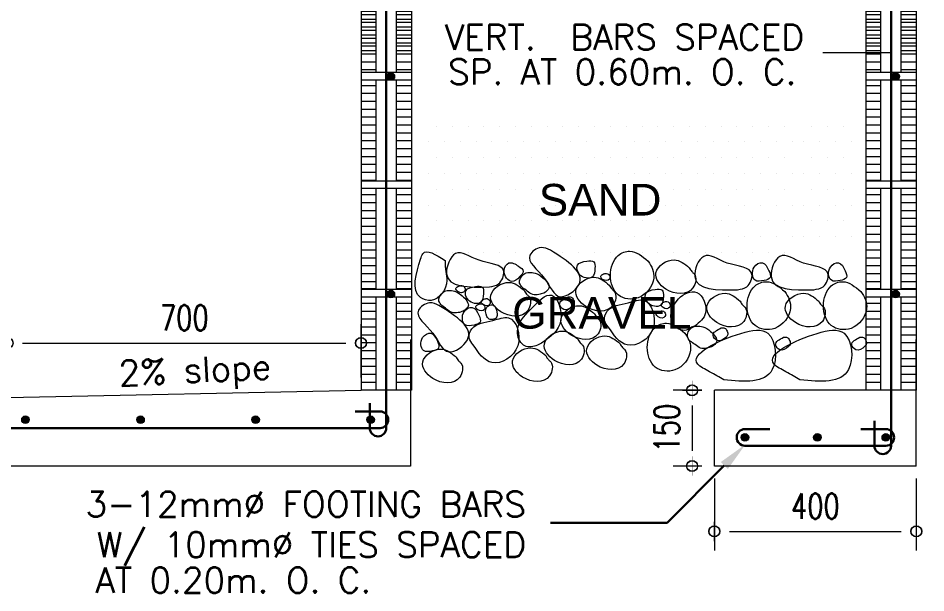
# Model space of a CAD drawing. Header units: millimetres. Extents: x 1634676 to 2568129, y -408635 to -190573.
# Drawn here: x 2427050 to 2428848, y -327792 to -326654 of the extents above; entities that cross this region are included whole.
import ezdxf

# ---------------------------------------------------------------- set-up
doc = ezdxf.new("R2010")
doc.units = ezdxf.units.MM
doc.header["$MEASUREMENT"] = 0
doc.linetypes.add('CENTER', pattern=[2, 1.25, -0.25, 0.25, -0.25])
doc.layers.get('0').update_dxf_attribs({"lineweight": 15})
doc.layers.get('Defpoints').update_dxf_attribs({"color": 250})
for name, color, linetype, lineweight in [('.05', 1, 'Continuous', 5), ('.1', 1, 'Continuous', 9), ('.15', 7, 'Continuous', 15), ('.2', 2, 'Continuous', 20), ('.3', 3, 'Continuous', 30), ('RED', 1, 'Continuous', 9), ('ST-ANOT_A', 3, 'Continuous', 20), ('ST-COL_E', 6, 'Continuous', 30), ('ST-DIM_E', 250, 'Continuous', 13), ('TEXT GRENN', 3, 'Continuous', 30)]:
    doc.layers.add(name, color=color, linetype=linetype, lineweight=lineweight)
doc.styles.add('arial-.12', font='arial.ttf', dxfattribs={"height": 0.12})
doc.styles.add('ST_TEXT', font='romans.shx', dxfattribs={"width": 0.75})
doc.styles.add('T30', font='romans.shx', dxfattribs={"height": 30})
doc.dimstyles.new('ST_D25', dxfattribs={"dimscale": 25, "dimtxt": 2, "dimasz": 1.2, "dimexe": 1.5, "dimexo": 1, "dimgap": 1, "dimtad": 1, "dimdec": 0, "dimzin": 1, "dimdsep": 46, "dimtxsty": 'ST_TEXT', "dimblk": 'OpenIndicator', "dimcen": 1, "dimclrd": 256, "dimclre": 256, "dimclrt": 7, "dimadec": 0, "dimazin": 0, "dimtfac": 1, "dimtdec": 0, "dimtix": 1, "dimtmove": 2, "dimatfit": 3, "dimldrblk": 'OPEN90', "dimfxl": 0.075, "dimlwd": -1, "dimlwe": -1, "dimarcsym": 0})

# ---------------------------------------------------------------- blocks, each defined once
blk = doc.blocks.new('FDGDFGDFGD')
at = {"layer": '.1', "linetype": 'Continuous', "ltscale": 0.3}
for p, q in [((554107.3, -120427.5, 0), (554107.3, -120427.5, 0)), ((554185.3, -120427.5, 0), (554185.3, -120427.5, 0)), ((554263.3, -120427.5, 0), (554263.3, -120427.5, 0)), ((554341.3, -120427.5, 0), (554341.3, -120427.5, 0)), ((554419.3, -120427.5, 0), (554419.3, -120427.5, 0)), ((554497.3, -120427.5, 0), (554497.3, -120427.5, 0)), ((554575.3, -120427.5, 0), (554575.3, -120427.5, 0)), ((554653.3, -120427.5, 0), (554653.3, -120427.5, 0)), ((554731.3, -120427.5, 0), (554731.3, -120427.5, 0)), ((554809.3, -120427.5, 0), (554809.3, -120427.5, 0)), ((554887.3, -120427.5, 0), (554887.3, -120427.5, 0)), ((554965.3, -120427.5, 0), (554965.3, -120427.5, 0)), ((555043.3, -120427.5, 0), (555043.3, -120427.5, 0)), ((555121.3, -120427.5, 0), (555121.3, -120427.5, 0)), ((555199.3, -120427.5, 0), (555199.3, -120427.5, 0)), ((555277.3, -120427.5, 0), (555277.3, -120427.5, 0)), ((555355.3, -120427.5, 0), (555355.3, -120427.5, 0)), ((555433.3, -120427.5, 0), (555433.3, -120427.5, 0)), ((555511.3, -120427.5, 0), (555511.3, -120427.5, 0)), ((555589.3, -120427.5, 0), (555589.3, -120427.5, 0)), ((555667.3, -120427.5, 0), (555667.3, -120427.5, 0)), ((555745.3, -120427.5, 0), (555745.3, -120427.5, 0)), ((555823.3, -120427.5, 0), (555823.3, -120427.5, 0)), ((555958.3, -120427.5, 0), (555958.3, -120427.5, 0)), ((556036.3, -120427.5, 0), (556036.3, -120427.5, 0)), ((556114.3, -120427.5, 0), (556114.3, -120427.5, 0)), ((554068.3, -120505.5, 0), (554068.3, -120505.5, 0)), ((554146.3, -120505.5, 0), (554146.3, -120505.5, 0)), ((554224.3, -120505.5, 0), (554224.3, -120505.5, 0)), ((554302.3, -120505.5, 0), (554302.3, -120505.5, 0)), ((554380.3, -120505.5, 0), (554380.3, -120505.5, 0)), ((554458.3, -120505.5, 0), (554458.3, -120505.5, 0)), ((554536.3, -120505.5, 0), (554536.3, -120505.5, 0)), ((554614.3, -120505.5, 0), (554614.3, -120505.5, 0)), ((554692.3, -120505.5, 0), (554692.3, -120505.5, 0)), ((554770.3, -120505.5, 0), (554770.3, -120505.5, 0)), ((554848.3, -120505.5, 0), (554848.3, -120505.5, 0)), ((554926.3, -120505.5, 0), (554926.3, -120505.5, 0)), ((555004.3, -120505.5, 0), (555004.3, -120505.5, 0)), ((555082.3, -120505.5, 0), (555082.3, -120505.5, 0)), ((555160.3, -120505.5, 0), (555160.3, -120505.5, 0)), ((555238.3, -120505.5, 0), (555238.3, -120505.5, 0)), ((555316.3, -120505.5, 0), (555316.3, -120505.5, 0)), ((555394.3, -120505.5, 0), (555394.3, -120505.5, 0)), ((555472.3, -120505.5, 0), (555472.3, -120505.5, 0)), ((555550.3, -120505.5, 0), (555550.3, -120505.5, 0)), ((555628.3, -120505.5, 0), (555628.3, -120505.5, 0)), ((555706.3, -120505.5, 0), (555706.3, -120505.5, 0)), ((555784.3, -120505.5, 0), (555784.3, -120505.5, 0)), ((555862.3, -120505.5, 0), (555862.3, -120505.5, 0)), ((555919.3, -120505.5, 0), (555919.3, -120505.5, 0)), ((555997.3, -120505.5, 0), (555997.3, -120505.5, 0)), ((556075.3, -120505.5, 0), (556075.3, -120505.5, 0)), ((556153.3, -120505.5, 0), (556153.3, -120505.5, 0)), ((554107.3, -120583.5, 0), (554107.3, -120583.5, 0)), ((554185.3, -120583.5, 0), (554185.3, -120583.5, 0)), ((554263.3, -120583.5, 0), (554263.3, -120583.5, 0)), ((554341.3, -120583.5, 0), (554341.3, -120583.5, 0)), ((554419.3, -120583.5, 0), (554419.3, -120583.5, 0)), ((554497.3, -120583.5, 0), (554497.3, -120583.5, 0)), ((554575.3, -120583.5, 0), (554575.3, -120583.5, 0)), ((554653.3, -120583.5, 0), (554653.3, -120583.5, 0)), ((554731.3, -120583.5, 0), (554731.3, -120583.5, 0)), ((554809.3, -120583.5, 0), (554809.3, -120583.5, 0)), ((554887.3, -120583.5, 0), (554887.3, -120583.5, 0)), ((554965.3, -120583.5, 0), (554965.3, -120583.5, 0)), ((555043.3, -120583.5, 0), (555043.3, -120583.5, 0)), ((555121.3, -120583.5, 0), (555121.3, -120583.5, 0)), ((555199.3, -120583.5, 0), (555199.3, -120583.5, 0)), ((555277.3, -120583.5, 0), (555277.3, -120583.5, 0)), ((555355.3, -120583.5, 0), (555355.3, -120583.5, 0)), ((555433.3, -120583.5, 0), (555433.3, -120583.5, 0)), ((555511.3, -120583.5, 0), (555511.3, -120583.5, 0)), ((555589.3, -120583.5, 0), (555589.3, -120583.5, 0)), ((555667.3, -120583.5, 0), (555667.3, -120583.5, 0)), ((555745.3, -120583.5, 0), (555745.3, -120583.5, 0)), ((555823.3, -120583.5, 0), (555823.3, -120583.5, 0)), ((555958.3, -120583.5, 0), (555958.3, -120583.5, 0)), ((556036.3, -120583.5, 0), (556036.3, -120583.5, 0)), ((556114.3, -120583.5, 0), (556114.3, -120583.5, 0)), ((554068.3, -120661.5, 0), (554068.3, -120661.5, 0)), ((554146.3, -120661.5, 0), (554146.3, -120661.5, 0)), ((554224.3, -120661.5, 0), (554224.3, -120661.5, 0)), ((554302.3, -120661.5, 0), (554302.3, -120661.5, 0)), ((554380.3, -120661.5, 0), (554380.3, -120661.5, 0)), ((554458.3, -120661.5, 0), (554458.3, -120661.5, 0)), ((554536.3, -120661.5, 0), (554536.3, -120661.5, 0)), ((554614.3, -120661.5, 0), (554614.3, -120661.5, 0)), ((554692.3, -120661.5, 0), (554692.3, -120661.5, 0)), ((554770.3, -120661.5, 0), (554770.3, -120661.5, 0)), ((554848.3, -120661.5, 0), (554848.3, -120661.5, 0)), ((554926.3, -120661.5, 0), (554926.3, -120661.5, 0)), ((555004.3, -120661.5, 0), (555004.3, -120661.5, 0)), ((555082.3, -120661.5, 0), (555082.3, -120661.5, 0)), ((555160.3, -120661.5, 0), (555160.3, -120661.5, 0)), ((555238.3, -120661.5, 0), (555238.3, -120661.5, 0)), ((555316.3, -120661.5, 0), (555316.3, -120661.5, 0)), ((555394.3, -120661.5, 0), (555394.3, -120661.5, 0)), ((555472.3, -120661.5, 0), (555472.3, -120661.5, 0)), ((555550.3, -120661.5, 0), (555550.3, -120661.5, 0)), ((555628.3, -120661.5, 0), (555628.3, -120661.5, 0)), ((555706.3, -120661.5, 0), (555706.3, -120661.5, 0)), ((555784.3, -120661.5, 0), (555784.3, -120661.5, 0)), ((555862.3, -120661.5, 0), (555862.3, -120661.5, 0)), ((555919.3, -120661.5, 0), (555919.3, -120661.5, 0)), ((555997.3, -120661.5, 0), (555997.3, -120661.5, 0)), ((556075.3, -120661.5, 0), (556075.3, -120661.5, 0)), ((556153.3, -120661.5, 0), (556153.3, -120661.5, 0)), ((554107.3, -120739.5, 0), (554107.3, -120739.5, 0)), ((554185.3, -120739.5, 0), (554185.3, -120739.5, 0)), ((554263.3, -120739.5, 0), (554263.3, -120739.5, 0)), ((554341.3, -120739.5, 0), (554341.3, -120739.5, 0)), ((554419.3, -120739.5, 0), (554419.3, -120739.5, 0)), ((554497.3, -120739.5, 0), (554497.3, -120739.5, 0)), ((554575.3, -120739.5, 0), (554575.3, -120739.5, 0)), ((554653.3, -120739.5, 0), (554653.3, -120739.5, 0)), ((554731.3, -120739.5, 0), (554731.3, -120739.5, 0)), ((554809.3, -120739.5, 0), (554809.3, -120739.5, 0)), ((554887.3, -120739.5, 0), (554887.3, -120739.5, 0)), ((554965.3, -120739.5, 0), (554965.3, -120739.5, 0)), ((555043.3, -120739.5, 0), (555043.3, -120739.5, 0)), ((555121.3, -120739.5, 0), (555121.3, -120739.5, 0)), ((555199.3, -120739.5, 0), (555199.3, -120739.5, 0)), ((555277.3, -120739.5, 0), (555277.3, -120739.5, 0)), ((555355.3, -120739.5, 0), (555355.3, -120739.5, 0)), ((555433.3, -120739.5, 0), (555433.3, -120739.5, 0)), ((555511.3, -120739.5, 0), (555511.3, -120739.5, 0)), ((555589.3, -120739.5, 0), (555589.3, -120739.5, 0)), ((555667.3, -120739.5, 0), (555667.3, -120739.5, 0)), ((555745.3, -120739.5, 0), (555745.3, -120739.5, 0)), ((555823.3, -120739.5, 0), (555823.3, -120739.5, 0)), ((555958.3, -120739.5, 0), (555958.3, -120739.5, 0)), ((556036.3, -120739.5, 0), (556036.3, -120739.5, 0)), ((556114.3, -120739.5, 0), (556114.3, -120739.5, 0)), ((554068.3, -120817.5, 0), (554068.3, -120817.5, 0)), ((554146.3, -120817.5, 0), (554146.3, -120817.5, 0)), ((554224.3, -120817.5, 0), (554224.3, -120817.5, 0)), ((554302.3, -120817.5, 0), (554302.3, -120817.5, 0)), ((554380.3, -120817.5, 0), (554380.3, -120817.5, 0)), ((554458.3, -120817.5, 0), (554458.3, -120817.5, 0)), ((554536.3, -120817.5, 0), (554536.3, -120817.5, 0)), ((554614.3, -120817.5, 0), (554614.3, -120817.5, 0)), ((554692.3, -120817.5, 0), (554692.3, -120817.5, 0)), ((554770.3, -120817.5, 0), (554770.3, -120817.5, 0)), ((554848.3, -120817.5, 0), (554848.3, -120817.5, 0)), ((554926.3, -120817.5, 0), (554926.3, -120817.5, 0)), ((555004.3, -120817.5, 0), (555004.3, -120817.5, 0)), ((555082.3, -120817.5, 0), (555082.3, -120817.5, 0)), ((555160.3, -120817.5, 0), (555160.3, -120817.5, 0)), ((555238.3, -120817.5, 0), (555238.3, -120817.5, 0)), ((555316.3, -120817.5, 0), (555316.3, -120817.5, 0)), ((555394.3, -120817.5, 0), (555394.3, -120817.5, 0)), ((555472.3, -120817.5, 0), (555472.3, -120817.5, 0)), ((555550.3, -120817.5, 0), (555550.3, -120817.5, 0)), ((555628.3, -120817.5, 0), (555628.3, -120817.5, 0)), ((555706.3, -120817.5, 0), (555706.3, -120817.5, 0)), ((555784.3, -120817.5, 0), (555784.3, -120817.5, 0)), ((555862.3, -120817.5, 0), (555862.3, -120817.5, 0)), ((555919.3, -120817.5, 0), (555919.3, -120817.5, 0)), ((555997.3, -120817.5, 0), (555997.3, -120817.5, 0)), ((556075.3, -120817.5, 0), (556075.3, -120817.5, 0)), ((556153.3, -120817.5, 0), (556153.3, -120817.5, 0)), ((554107.3, -120895.5, 0), (554107.3, -120895.5, 0)), ((554185.3, -120895.5, 0), (554185.3, -120895.5, 0)), ((554263.3, -120895.5, 0), (554263.3, -120895.5, 0)), ((554341.3, -120895.5, 0), (554341.3, -120895.5, 0)), ((554419.3, -120895.5, 0), (554419.3, -120895.5, 0)), ((554497.3, -120895.5, 0), (554497.3, -120895.5, 0)), ((554575.3, -120895.5, 0), (554575.3, -120895.5, 0)), ((554653.3, -120895.5, 0), (554653.3, -120895.5, 0)), ((554731.3, -120895.5, 0), (554731.3, -120895.5, 0)), ((554809.3, -120895.5, 0), (554809.3, -120895.5, 0)), ((554887.3, -120895.5, 0), (554887.3, -120895.5, 0)), ((554965.3, -120895.5, 0), (554965.3, -120895.5, 0)), ((555043.3, -120895.5, 0), (555043.3, -120895.5, 0)), ((555121.3, -120895.5, 0), (555121.3, -120895.5, 0)), ((555199.3, -120895.5, 0), (555199.3, -120895.5, 0)), ((555277.3, -120895.5, 0), (555277.3, -120895.5, 0)), ((555355.3, -120895.5, 0), (555355.3, -120895.5, 0)), ((555433.3, -120895.5, 0), (555433.3, -120895.5, 0)), ((555511.3, -120895.5, 0), (555511.3, -120895.5, 0)), ((555589.3, -120895.5, 0), (555589.3, -120895.5, 0)), ((555667.3, -120895.5, 0), (555667.3, -120895.5, 0)), ((555745.3, -120895.5, 0), (555745.3, -120895.5, 0)), ((555823.3, -120895.5, 0), (555823.3, -120895.5, 0)), ((555958.3, -120895.5, 0), (555958.3, -120895.5, 0)), ((556036.3, -120895.5, 0), (556036.3, -120895.5, 0)), ((556114.3, -120895.5, 0), (556114.3, -120895.5, 0)), ((554068.3, -120973.5, 0), (554068.3, -120973.5, 0)), ((554146.3, -120973.5, 0), (554146.3, -120973.5, 0)), ((554224.3, -120973.5, 0), (554224.3, -120973.5, 0)), ((554302.3, -120973.5, 0), (554302.3, -120973.5, 0)), ((554380.3, -120973.5, 0), (554380.3, -120973.5, 0)), ((554458.3, -120973.5, 0), (554458.3, -120973.5, 0)), ((554536.3, -120973.5, 0), (554536.3, -120973.5, 0)), ((554614.3, -120973.5, 0), (554614.3, -120973.5, 0)), ((554692.3, -120973.5, 0), (554692.3, -120973.5, 0)), ((554770.3, -120973.5, 0), (554770.3, -120973.5, 0)), ((554848.3, -120973.5, 0), (554848.3, -120973.5, 0)), ((554926.3, -120973.5, 0), (554926.3, -120973.5, 0)), ((555004.3, -120973.5, 0), (555004.3, -120973.5, 0)), ((555082.3, -120973.5, 0), (555082.3, -120973.5, 0)), ((555160.3, -120973.5, 0), (555160.3, -120973.5, 0)), ((555238.3, -120973.5, 0), (555238.3, -120973.5, 0)), ((555316.3, -120973.5, 0), (555316.3, -120973.5, 0)), ((555394.3, -120973.5, 0), (555394.3, -120973.5, 0)), ((555472.3, -120973.5, 0), (555472.3, -120973.5, 0)), ((555550.3, -120973.5, 0), (555550.3, -120973.5, 0)), ((555628.3, -120973.5, 0), (555628.3, -120973.5, 0)), ((555706.3, -120973.5, 0), (555706.3, -120973.5, 0)), ((555784.3, -120973.5, 0), (555784.3, -120973.5, 0)), ((555862.3, -120973.5, 0), (555862.3, -120973.5, 0)), ((555919.3, -120973.5, 0), (555919.3, -120973.5, 0)), ((555997.3, -120973.5, 0), (555997.3, -120973.5, 0)), ((556075.3, -120973.5, 0), (556075.3, -120973.5, 0)), ((556153.3, -120973.5, 0), (556153.3, -120973.5, 0)), ((554107.3, -121051.5, 0), (554107.3, -121051.5, 0)), ((554185.3, -121051.5, 0), (554185.3, -121051.5, 0)), ((554263.3, -121051.5, 0), (554263.3, -121051.5, 0)), ((554341.3, -121051.5, 0), (554341.3, -121051.5, 0))]:
    blk.add_line(p, q, dxfattribs=at)
at = {"layer": '.1', "color": 8}
for p, q in [((554419.3, -121051.5, 0), (554419.3, -121051.5, 0)), ((554497.3, -121051.5, 0), (554497.3, -121051.5, 0)), ((554575.3, -121051.5, 0), (554575.3, -121051.5, 0)), ((554731.3, -121051.5, 0), (554731.3, -121051.5, 0)), ((554809.3, -121051.5, 0), (554809.3, -121051.5, 0)), ((554887.3, -121051.5, 0), (554887.3, -121051.5, 0)), ((554965.3, -121051.5, 0), (554965.3, -121051.5, 0)), ((555121.3, -121051.5, 0), (555121.3, -121051.5, 0)), ((555199.3, -121051.5, 0), (555199.3, -121051.5, 0)), ((555277.3, -121051.5, 0), (555277.3, -121051.5, 0)), ((555355.3, -121051.5, 0), (555355.3, -121051.5, 0)), ((555433.3, -121051.5, 0), (555433.3, -121051.5, 0)), ((555511.3, -121051.5, 0), (555511.3, -121051.5, 0)), ((555589.3, -121051.5, 0), (555589.3, -121051.5, 0)), ((555667.3, -121051.5, 0), (555667.3, -121051.5, 0)), ((555745.3, -121051.5, 0), (555745.3, -121051.5, 0)), ((555823.3, -121051.5, 0), (555823.3, -121051.5, 0))]:
    blk.add_line(p, q, dxfattribs=at)
for points in [[(554669.1, -121039.8, 0), (554809.2, -121210.3), (554718.1, -121269.3, 0), (554638.9, -121177.5), (554568.4, -121064.1, 0), (554622.8, -121027.2), (554669.1, -121039.8, 0)], [(554149.1, -121090.7), (554039.6, -121057.4, 0), (554028.6, -121084.1), (554028.6, -121273.6), (554081.4, -121287.5, 0), (554158.2, -121189.9, 0), (554153, -121146.6, 0), (554149.1, -121090.7)], [(554368, -121221), (554157.1, -121156), (554200.6, -121056.6, 0), (554317.3, -121089.5), (554438.6, -121145.2), (554413.6, -121206), (554368, -121221)], [(555150.9, -121093.5), (555060.2, -121044.7, 0), (555004.4, -121065.7, 0), (555004.4, -121260.9), (555102.1, -121274.8, 0), (555178.8, -121177.2), (555173.7, -121133.9), (555150.9, -121093.5)], [(555593, -121234.8), (555382.2, -121169.7), (555425.6, -121070.3, 0), (555542.3, -121103.3, 0), (555663.7, -121159, 0), (555638.6, -121219.8, 0), (555593, -121234.8)], [(555969.2, -121234.8), (555758.3, -121169.7), (555801.8, -121070.3, 0), (555918.4, -121103.3, 0), (556039.8, -121159, 0), (556014.8, -121219.8, 0), (555969.2, -121234.8)], [(554512.3, -121118.5), (554464, -121102.6, 0), (554440.9, -121142.4, 0), (554479.1, -121194.6, 0), (554517.3, -121172.1, 0), (554535, -121144.2, 0), (554512.3, -121118.5)], [(554849, -121093.2, 0), (554802.8, -121114.4, 0), (554812.9, -121159.2), (554876.3, -121171.6), (554889.1, -121129.3, 0), (554883.2, -121096.7), (554849, -121093.2, 0)], [(555354.4, -121126.1), (555279.9, -121087.3), (555190.2, -121150.9), (555239.4, -121231.9, 0), (555372.6, -121226.1), (555378.3, -121156.7), (555366.8, -121145.1, 0), (555354.4, -121126.1)], [(555747.9, -121141.1), (555715.3, -121102.1, 0), (555674.7, -121123.6, 0), (555679.5, -121188.1, 0), (555723.7, -121189.3, 0), (555753.6, -121175), (555747.9, -121141.1)], [(556124, -121141.1), (556091.5, -121102.1, 0), (556050.8, -121123.6, 0), (556055.6, -121188.1, 0), (556099.8, -121189.3, 0), (556129.7, -121175), (556124, -121141.1)], [(554636.3, -121252.2), (554661.5, -121227.8), (554631.9, -121176.1, 0), (554593.5, -121153.2), (554537.3, -121158.4), (554517.4, -121202, 0), (554555.1, -121241.2, 0), (554581.7, -121258.2, 0), (554611.9, -121258.8, 0), (554636.3, -121252.2)], [(554930.9, -121156.7), (554917.4, -121168.4), (554926.8, -121184, 0), (554960.2, -121182.3, 0), (554957.4, -121160.1, 0), (554946.3, -121154.5, 0), (554930.9, -121156.7)], [(554539.3, -121237.6), (554464.8, -121198.7), (554375.1, -121262.3, 0), (554424.3, -121343.3), (554557.4, -121337.5, 0), (554563.2, -121268.1, 0), (554551.6, -121256.6), (554539.3, -121237.6)], [(554959.7, -121212.2), (554885.3, -121173.3, 0), (554795.5, -121237, 0), (554844.7, -121318), (554977.9, -121312.2, 0), (554983.6, -121242.8, 0), (554972.1, -121231.2), (554959.7, -121212.2)], [(555825.5, -121244.1, 0), (555734.8, -121195.3), (555678.9, -121216.3, 0), (555678.9, -121411.5, 0), (555776.6, -121425.4, 0), (555853.4, -121327.8, 0), (555848.2, -121284.5, 0), (555825.5, -121244.1, 0)], [(556201.6, -121244.1, 0), (556110.9, -121195.3), (556055.1, -121216.3, 0), (556055.1, -121411.5, 0), (556152.8, -121425.4, 0), (556229.5, -121327.8, 0), (556224.3, -121284.5, 0), (556201.6, -121244.1, 0)], [(554238.4, -121341.2, 0), (554263.5, -121316.8), (554233.9, -121265.1), (554195.5, -121242.2), (554139.4, -121247.4, 0), (554119.4, -121291, 0), (554157.1, -121330.2), (554183.7, -121347.1, 0), (554213.9, -121347.8, 0), (554238.4, -121341.2, 0)], [(554216.6, -121216.8), (554203.1, -121228.5, 0), (554212.5, -121244, 0), (554245.9, -121242.4), (554243.1, -121220.1, 0), (554232, -121214.6, 0), (554216.6, -121216.8)], [(554298.8, -121218.5), (554252.6, -121239.6, 0), (554262.6, -121284.5), (554326.1, -121296.8), (554338.9, -121254.5, 0), (554332.9, -121221.9, 0), (554298.8, -121218.5)], [(554624.7, -121498.8, 0), (554720.3, -121386, 0), (554675.6, -121262, 0), (554572.3, -121330.9), (554506.9, -121441.1, 0), (554536.1, -121508.2, 0), (554598.1, -121511.7, 0), (554624.7, -121498.8, 0)], [(555186.5, -121233, 0), (555140.3, -121254.1, 0), (555150.3, -121298.9), (555213.8, -121311.3, 0), (555226.6, -121269), (555220.6, -121236.4, 0), (555186.5, -121233, 0)], [(555381.6, -121414.4, 0), (555435, -121349.6), (555391.2, -121248.7, 0), (555301.8, -121280.1, 0), (555280, -121411.6, 0), (555346.8, -121431.5, 0), (555360.5, -121422.6), (555381.6, -121414.4, 0)], [(555605.6, -121291.1, 0), (555531.1, -121252.2), (555441.4, -121315.9, 0), (555490.6, -121396.8), (555623.7, -121391.1, 0), (555629.5, -121321.6), (555617.9, -121310.1), (555605.6, -121291.1, 0)], [(555993.3, -121291.1, 0), (555918.8, -121252.2), (555829.1, -121315.9, 0), (555878.3, -121396.8), (556011.4, -121391.1, 0), (556017.2, -121321.6), (556005.6, -121310.1), (555993.3, -121291.1, 0)], [(554119.3, -121312.2), (554259.4, -121482.8), (554168.3, -121541.7), (554089.1, -121449.9, 0), (554018.6, -121336.5, 0), (554073, -121299.6, 0), (554119.3, -121312.2)], [(554341.3, -121281.2), (554327.8, -121292.9, 0), (554337.2, -121308.5, 0), (554370.5, -121306.8), (554367.8, -121284.6, 0), (554356.7, -121279), (554341.3, -121281.2)], [(554754.2, -121270.8, 0), (554714.7, -121308), (554734.9, -121332.2, 0), (554777.9, -121316.8, 0), (554785.7, -121306.9, 0), (554783.9, -121286.6, 0), (554771.4, -121271, 0), (554754.2, -121270.8, 0)], [(554954.8, -121418.4, 0), (555048.5, -121507.6, 0), (555175.8, -121424.6, 0), (555130, -121287.2, 0), (555052.5, -121299.8, 0), (554949.8, -121340.9, 0), (554936.3, -121387.5, 0), (554954.8, -121418.4, 0)], [(555229, -121295.6, 0), (555215.5, -121307.4, 0), (555224.9, -121322.9), (555258.2, -121321.3), (555255.5, -121299, 0), (555244.3, -121293.5, 0), (555229, -121295.6, 0)], [(554316.5, -121361.1, 0), (554283.9, -121322.1), (554243.3, -121343.6, 0), (554248.1, -121408.1, 0), (554292.3, -121409.3, 0), (554322.2, -121395, 0), (554316.5, -121361.1, 0)], [(554314.4, -121306.4), (554300.8, -121318.2), (554310.3, -121333.7, 0), (554343.6, -121332.1), (554340.8, -121309.8, 0), (554329.7, -121304.3, 0), (554314.4, -121306.4)], [(554407, -121358.3, 0), (554383.9, -121309.2), (554354.7, -121320.9), (554355.9, -121366.4), (554362.9, -121377, 0), (554382.7, -121381.6, 0), (554401.5, -121374.6, 0), (554407, -121358.3, 0)], [(554886, -121352.5, 0), (554811.5, -121313.7, 0), (554721.8, -121377.3, 0), (554771, -121458.3, 0), (554904.1, -121452.5), (554909.9, -121383.1), (554898.3, -121371.5, 0), (554886, -121352.5, 0)], [(555205.2, -121341.7), (555191.7, -121353.4, 0), (555201.2, -121369, 0), (555234.5, -121367.3, 0), (555231.7, -121345.1, 0), (555220.6, -121339.6), (555205.2, -121341.7)], [(554287.2, -121505.1), (554380.9, -121594.3), (554508.2, -121511.3, 0), (554462.4, -121373.9, 0), (554384.9, -121386.5, 0), (554282.2, -121427.6, 0), (554268.7, -121474.2, 0), (554287.2, -121505.1)], [(555332.5, -121448.9), (555241.8, -121400.1, 0), (555186, -121421.1, 0), (555186, -121616.3, 0), (555283.6, -121630.2, 0), (555360.4, -121532.6), (555355.2, -121489.3, 0), (555332.5, -121448.9)], [(555464.4, -121516.8, 0), (555489.5, -121492.4, 0), (555459.9, -121440.7, 0), (555421.5, -121417.8), (555365.3, -121423), (555345.4, -121466.7), (555383.1, -121505.8), (555409.7, -121522.8, 0), (555439.9, -121523.4, 0), (555464.4, -121516.8, 0)], [(555524.7, -121680.2, 0), (555764.3, -121628.8), (555742.6, -121449.8, 0), (555609.1, -121450.6, 0), (555396.5, -121601.9), (555454.7, -121639.5, 0), (555524.7, -121680.2, 0)], [(555511.6, -121423.7, 0), (555472.1, -121461, 0), (555492.4, -121485.1, 0), (555535.3, -121469.8, 0), (555543.1, -121459.8), (555541.3, -121439.5, 0), (555528.8, -121423.9, 0), (555511.6, -121423.7, 0)], [(555900.8, -121680.2, 0), (556140.4, -121628.8), (556118.8, -121449.8, 0), (555985.3, -121450.6, 0), (555772.7, -121601.9), (555830.8, -121639.5, 0), (555900.8, -121680.2, 0)], [(554111.9, -121488.5, 0), (554079.3, -121449.5, 0), (554038.7, -121471), (554043.5, -121535.4), (554087.7, -121536.6, 0), (554117.6, -121522.3, 0), (554111.9, -121488.5, 0)], [(554803.8, -121477.6, 0), (554729.3, -121438.8), (554639.6, -121502.4), (554688.8, -121583.4, 0), (554821.9, -121577.6), (554827.7, -121508.2, 0), (554816.1, -121496.6), (554803.8, -121477.6, 0)], [(555013.1, -121501.2), (554938.6, -121462.4, 0), (554848.9, -121526, 0), (554898.1, -121607, 0), (555031.2, -121601.2, 0), (555037, -121531.8, 0), (555025.4, -121520.2), (555013.1, -121501.2)], [(555820.2, -121469.6), (555780.7, -121506.8), (555800.9, -121531, 0), (555843.9, -121515.6, 0), (555851.7, -121505.7, 0), (555849.9, -121485.4, 0), (555837.4, -121469.8, 0), (555820.2, -121469.6)], [(556196.3, -121469.6), (556156.8, -121506.8), (556177.1, -121531, 0), (556220, -121515.6, 0), (556227.8, -121505.7, 0), (556226, -121485.4, 0), (556213.5, -121469.8, 0), (556196.3, -121469.6)], [(554646.8, -121560.2), (554572.3, -121521.4), (554482.6, -121585, 0), (554531.8, -121666, 0), (554664.9, -121660.2, 0), (554670.7, -121590.8, 0), (554659.1, -121579.2, 0), (554646.8, -121560.2)], [(554203.5, -121566.5, 0), (554129, -121527.7, 0), (554039.3, -121591.3, 0), (554088.5, -121672.3), (554221.6, -121666.5), (554227.4, -121597.1, 0), (554215.8, -121585.5, 0), (554203.5, -121566.5, 0)]]:
    blk.add_spline(points, degree=3, dxfattribs=at)
at = {"layer": 'ST-ANOT_A', "style": 'arial-.12'}
blk.add_text('GRAVEL', height=156, dxfattribs=at).set_placement((554480.8, -121426.8))
at = {"layer": 'TEXT GRENN', "style": 'arial-.12'}
blk.add_text('SAND', height=156, dxfattribs=at).set_placement((554611.6, -120868.8))
blk = doc.blocks.new('HGJGHJGJJJ')
at = {"layer": '.05', "linetype": 'Continuous', "ltscale": 0.3}
for p, q in [((563344, -110596.5, 0), (563314, -110596.5, 0)), ((563414, -110596.5, 0), (563384, -110596.5, 0)), ((563344, -110612.1, 0), (563314, -110612.1, 0)), ((563414, -110612.1, 0), (563384, -110612.1, 0)), ((563344, -110627.7, 0), (563314, -110627.7, 0)), ((563414, -110627.7, 0), (563384, -110627.7, 0)), ((563344, -110643.3, 0), (563314, -110643.3, 0)), ((563414, -110643.3, 0), (563384, -110643.3, 0)), ((563344, -110659, 0), (563314, -110659, 0)), ((563414, -110659, 0), (563384, -110659, 0)), ((563344, -110674.6, 0), (563314, -110674.6, 0)), ((563414, -110674.6, 0), (563384, -110674.6, 0)), ((563344, -110690.2, 0), (563314, -110690.2, 0)), ((563344, -110705.8, 0), (563314, -110705.8, 0)), ((563414, -110690.2, 0), (563384, -110690.2, 0)), ((563414, -110705.8, 0), (563384, -110705.8, 0)), ((563344, -110721.5, 0), (563314, -110721.5, 0)), ((563414, -110721.5, 0), (563384, -110721.5, 0)), ((563344, -110737.1, 0), (563314, -110737.1, 0)), ((563414, -110737.1, 0), (563384, -110737.1, 0)), ((563344, -110752.7, 0), (563314, -110752.7, 0)), ((563414, -110752.7, 0), (563384, -110752.7, 0)), ((563344, -110768.3, 0), (563314, -110768.3, 0)), ((563414, -110768.3, 0), (563384, -110768.3, 0)), ((563344, -110784, 0), (563314, -110784, 0)), ((563414, -110784, 0), (563384, -110784, 0)), ((563344, -110815.2, 0), (563314, -110815.2, 0)), ((563344, -110830.8, 0), (563314, -110830.8, 0)), ((563414, -110815.2, 0), (563384, -110815.2, 0)), ((563414, -110830.8, 0), (563384, -110830.8, 0)), ((563344, -110846.5, 0), (563314, -110846.5, 0)), ((563414, -110846.5, 0), (563384, -110846.5, 0)), ((563344, -110862.1, 0), (563314, -110862.1, 0)), ((563414, -110862.1, 0), (563384, -110862.1, 0)), ((563344, -110877.7, 0), (563314, -110877.7, 0)), ((563414, -110877.7, 0), (563384, -110877.7, 0)), ((563344, -110893.3, 0), (563314, -110893.3, 0)), ((563414, -110893.3, 0), (563384, -110893.3, 0)), ((563344, -110909, 0), (563314, -110909, 0)), ((563414, -110909, 0), (563384, -110909, 0)), ((563344, -110924.6, 0), (563314, -110924.6, 0)), ((563344, -110940.2, 0), (563314, -110940.2, 0)), ((563414, -110924.6, 0), (563384, -110924.6, 0)), ((563414, -110940.2, 0), (563384, -110940.2, 0)), ((563344, -110955.8, 0), (563314, -110955.8, 0)), ((563414, -110955.8, 0), (563384, -110955.8, 0)), ((563344, -110971.5, 0), (563314, -110971.5, 0)), ((563414, -110971.5, 0), (563384, -110971.5, 0)), ((563344, -110987.1, 0), (563314, -110987.1, 0)), ((563414, -110987.1, 0), (563384, -110987.1, 0)), ((563344, -111002.7, 0), (563314, -111002.7, 0)), ((563414, -111002.7, 0), (563384, -111002.7, 0)), ((563344, -111034, 0), (563314, -111034, 0)), ((563414, -111034, 0), (563384, -111034, 0)), ((563344, -111049.6, 0), (563314, -111049.6, 0)), ((563344, -111064.7, 0), (563314, -111064.7, 0)), ((563344, -111065.2, 0), (563314, -111065.2, 0)), ((563414, -111049.6, 0), (563384, -111049.6, 0)), ((563414, -111064.7, 0), (563384, -111064.7, 0)), ((563414, -111065.2, 0), (563384, -111065.2, 0)), ((563344, -111080.3, 0), (563314, -111080.3, 0)), ((563344, -111080.8, 0), (563314, -111080.8, 0)), ((563414, -111080.3, 0), (563384, -111080.3, 0)), ((563414, -111080.8, 0), (563384, -111080.8, 0)), ((563344, -111096, 0), (563314, -111096, 0)), ((563344, -111096.5, 0), (563314, -111096.5, 0)), ((563414, -111096, 0), (563384, -111096, 0)), ((563414, -111096.5, 0), (563384, -111096.5, 0)), ((563344, -111111.6, 0), (563314, -111111.6, 0)), ((563344, -111112.1, 0), (563314, -111112.1, 0)), ((563414, -111111.6, 0), (563384, -111111.6, 0)), ((563414, -111112.1, 0), (563384, -111112.1, 0)), ((563344, -111127.2, 0), (563314, -111127.2, 0)), ((563344, -111127.7, 0), (563314, -111127.7, 0)), ((563414, -111127.2, 0), (563384, -111127.2, 0)), ((563414, -111127.7, 0), (563384, -111127.7, 0)), ((563344, -111142.8, 0), (563314, -111142.8, 0)), ((563344, -111143.3, 0), (563314, -111143.3, 0)), ((563414, -111142.8, 0), (563384, -111142.8, 0)), ((563414, -111143.3, 0), (563384, -111143.3, 0)), ((563344, -111158.5, 0), (563314, -111158.5, 0)), ((563344, -111159, 0), (563314, -111159, 0)), ((563344, -111174.1, 0), (563314, -111174.1, 0)), ((563414, -111158.5, 0), (563384, -111158.5, 0)), ((563414, -111159, 0), (563384, -111159, 0)), ((563414, -111174.1, 0), (563384, -111174.1, 0)), ((563344, -111174.6, 0), (563314, -111174.6, 0)), ((563344, -111189.7, 0), (563314, -111189.7, 0)), ((563344, -111190.2, 0), (563314, -111190.2, 0)), ((563414, -111174.6, 0), (563384, -111174.6, 0)), ((563414, -111189.7, 0), (563384, -111189.7, 0)), ((563414, -111190.2, 0), (563384, -111190.2, 0)), ((563344, -111205.3, 0), (563314, -111205.3, 0)), ((563344, -111205.8, 0), (563314, -111205.8, 0)), ((563414, -111205.3, 0), (563384, -111205.3, 0)), ((563414, -111205.8, 0), (563384, -111205.8, 0)), ((563344, -111221, 0), (563314, -111221, 0)), ((563344, -111221.5, 0), (563314, -111221.5, 0)), ((563414, -111221, 0), (563384, -111221, 0)), ((563414, -111221.5, 0), (563384, -111221.5, 0)), ((563344, -111236.6, 0), (563314, -111236.6, 0)), ((563414, -111236.6, 0), (563384, -111236.6, 0)), ((563344, -111252.2, 0), (563314, -111252.2, 0)), ((563344, -111252.7, 0), (563314, -111252.7, 0)), ((563414, -111252.2, 0), (563384, -111252.2, 0)), ((563414, -111252.7, 0), (563384, -111252.7, 0)), ((563344, -111268.3, 0), (563314, -111268.3, 0)), ((563344, -111274.6, 0), (563314, -111274.6, 0)), ((563414, -111268.3, 0), (563384, -111268.3, 0)), ((563414, -111274.6, 0), (563384, -111274.6, 0)), ((563344, -111284, 0), (563314, -111284, 0)), ((563344, -111290.2, 0), (563314, -111290.2, 0)), ((563344, -111299.6, 0), (563314, -111299.6, 0)), ((563414, -111284, 0), (563384, -111284, 0)), ((563414, -111290.2, 0), (563384, -111290.2, 0)), ((563414, -111299.6, 0), (563384, -111299.6, 0)), ((563344, -111305.8, 0), (563314, -111305.8, 0)), ((563344, -111315.2, 0), (563314, -111315.2, 0)), ((563414, -111305.8, 0), (563384, -111305.8, 0)), ((563414, -111315.2, 0), (563384, -111315.2, 0)), ((563344, -111321.5, 0), (563314, -111321.5, 0)), ((563344, -111330.8, 0), (563314, -111330.8, 0)), ((563414, -111321.5, 0), (563384, -111321.5, 0)), ((563414, -111330.8, 0), (563384, -111330.8, 0)), ((563344, -111337.1, 0), (563314, -111337.1, 0)), ((563344, -111346.5, 0), (563314, -111346.5, 0)), ((563344, -111352.7, 0), (563314, -111352.7, 0)), ((563414, -111337.1, 0), (563384, -111337.1, 0)), ((563414, -111346.5, 0), (563384, -111346.5, 0)), ((563414, -111352.7, 0), (563384, -111352.7, 0)), ((563344, -111362.1, 0), (563314, -111362.1, 0)), ((563344, -111368.3, 0), (563314, -111368.3, 0)), ((563414, -111362.1, 0), (563384, -111362.1, 0)), ((563414, -111368.3, 0), (563384, -111368.3, 0)), ((563344, -111377.7, 0), (563314, -111377.7, 0)), ((563344, -111384, 0), (563314, -111384, 0)), ((563414, -111377.7, 0), (563384, -111377.7, 0)), ((563414, -111384, 0), (563384, -111384, 0)), ((563344, -111393.3, 0), (563314, -111393.3, 0)), ((563344, -111399.6, 0), (563314, -111399.6, 0)), ((563414, -111393.3, 0), (563384, -111393.3, 0)), ((563414, -111399.6, 0), (563384, -111399.6, 0)), ((563344, -111409, 0), (563314, -111409, 0)), ((563344, -111415.2, 0), (563314, -111415.2, 0)), ((563344, -111424.6, 0), (563314, -111424.6, 0)), ((563414, -111409, 0), (563384, -111409, 0)), ((563414, -111415.2, 0), (563384, -111415.2, 0)), ((563414, -111424.6, 0), (563384, -111424.6, 0)), ((563344, -111430.8, 0), (563314, -111430.8, 0)), ((563414, -111430.8, 0), (563384, -111430.8, 0)), ((563344, -111446.5, 0), (563314, -111446.5, 0)), ((563414, -111446.5, 0), (563384, -111446.5, 0)), ((563344, -111462.1, 0), (563314, -111462.1, 0)), ((563414, -111462.1, 0), (563384, -111462.1, 0)), ((563344, -111493.3, 0), (563314, -111493.3, 0)), ((563414, -111493.3, 0), (563384, -111493.3, 0)), ((563344, -111509, 0), (563314, -111509, 0)), ((563414, -111509, 0), (563384, -111509, 0)), ((563344, -111524.6, 0), (563314, -111524.6, 0)), ((563414, -111524.6, 0), (563384, -111524.6, 0)), ((563344, -111540.2, 0), (563314, -111540.2, 0)), ((563414, -111540.2, 0), (563384, -111540.2, 0)), ((563344, -111555.8, 0), (563314, -111555.8, 0)), ((563414, -111555.8, 0), (563384, -111555.8, 0)), ((563344, -111571.5, 0), (563314, -111571.5, 0)), ((563344, -111587.1, 0), (563314, -111587.1, 0)), ((563414, -111571.5, 0), (563384, -111571.5, 0)), ((563414, -111587.1, 0), (563384, -111587.1, 0)), ((563344, -111602.7, 0), (563314, -111602.7, 0)), ((563414, -111602.7, 0), (563384, -111602.7, 0)), ((563344, -111618.3, 0), (563314, -111618.3, 0)), ((563414, -111618.3, 0), (563384, -111618.3, 0)), ((563344, -111634, 0), (563314, -111634, 0)), ((563414, -111634, 0), (563384, -111634, 0)), ((563344, -111649.6, 0), (563314, -111649.6, 0)), ((563414, -111649.6, 0), (563384, -111649.6, 0)), ((563344, -111665.2, 0), (563314, -111665.2, 0)), ((563414, -111665.2, 0), (563384, -111665.2, 0)), ((563344, -111680.8, 0), (563314, -111680.8, 0)), ((563414, -111680.8, 0), (563384, -111680.8, 0)), ((563344, -111709.7, 0), (563314, -111709.7, 0)), ((563414, -111709.7, 0), (563384, -111709.7, 0)), ((563344, -111725.3, 0), (563314, -111725.3, 0)), ((563414, -111725.3, 0), (563384, -111725.3, 0)), ((563344, -111741, 0), (563314, -111741, 0)), ((563414, -111741, 0), (563384, -111741, 0)), ((563344, -111756.6, 0), (563314, -111756.6, 0)), ((563414, -111756.6, 0), (563384, -111756.6, 0)), ((563344, -111772.2, 0), (563314, -111772.2, 0)), ((563414, -111772.2, 0), (563384, -111772.2, 0)), ((563344, -111787.8, 0), (563314, -111787.8, 0)), ((563414, -111787.8, 0), (563384, -111787.8, 0)), ((563344, -111803.5, 0), (563314, -111803.5, 0)), ((563344, -111819.1, 0), (563314, -111819.1, 0)), ((563414, -111803.5, 0), (563384, -111803.5, 0)), ((563414, -111819.1, 0), (563384, -111819.1, 0)), ((563344, -111834.7, 0), (563314, -111834.7, 0)), ((563414, -111834.7, 0), (563384, -111834.7, 0)), ((563344, -111850.3, 0), (563314, -111850.3, 0)), ((563414, -111850.3, 0), (563384, -111850.3, 0)), ((563344, -111866, 0), (563314, -111866, 0)), ((563414, -111866, 0), (563384, -111866, 0)), ((563344, -111881.6, 0), (563314, -111881.6, 0)), ((563414, -111881.6, 0), (563384, -111881.6, 0)), ((563344, -111895.8, 0), (563314, -111895.8, 0)), ((563344, -111897.2, 0), (563314, -111897.2, 0)), ((563414, -111895.8, 0), (563384, -111895.8, 0)), ((563414, -111897.2, 0), (563384, -111897.2, 0)), ((563344, -111924.7, 0), (563314, -111924.7, 0)), ((563414, -111924.7, 0), (563384, -111924.7, 0)), ((563344, -111940.3, 0), (563314, -111940.3, 0)), ((563414, -111940.3, 0), (563384, -111940.3, 0)), ((563344, -111956, 0), (563314, -111956, 0)), ((563414, -111956, 0), (563384, -111956, 0)), ((563344, -111971.6, 0), (563314, -111971.6, 0)), ((563414, -111971.6, 0), (563384, -111971.6, 0)), ((563344, -111987.2, 0), (563314, -111987.2, 0)), ((563414, -111987.2, 0), (563384, -111987.2, 0)), ((563344, -112002.8, 0), (563314, -112002.8, 0)), ((563344, -112018.5, 0), (563314, -112018.5, 0)), ((563414, -112002.8, 0), (563384, -112002.8, 0)), ((563414, -112018.5, 0), (563384, -112018.5, 0)), ((563344, -112034.1, 0), (563314, -112034.1, 0)), ((563414, -112034.1, 0), (563384, -112034.1, 0)), ((563344, -112049.7, 0), (563314, -112049.7, 0)), ((563414, -112049.7, 0), (563384, -112049.7, 0)), ((563344, -112065.3, 0), (563314, -112065.3, 0)), ((563414, -112065.3, 0), (563384, -112065.3, 0)), ((563344, -112081, 0), (563314, -112081, 0)), ((563414, -112081, 0), (563384, -112081, 0))]:
    blk.add_line(p, q, dxfattribs=at)
at = {"layer": '.2', "color": 2, "linetype": 'Continuous', "ltscale": 300}
for p, q in [((563314, -110592.2), (563314, -112096.5, 0)), ((563414, -110592.2, 0), (563414, -112096.5, 0))]:
    blk.add_line(p, q, dxfattribs=at)
at = {"layer": '.2', "linetype": 'Continuous', "ltscale": 0.3}
for p, q in [((563414, -111897.2, 0), (563314, -111897.2, 0)), ((563414, -112096.5, 0), (563314, -112096.5, 0))]:
    blk.add_line(p, q, dxfattribs=at)
at = {"layer": 'RED', "color": 1, "linetype": 'Continuous', "ltscale": 300}
for p, q in [((563344, -110792.2, 0), (563344, -110592.2, 0)), ((563384, -110792.2), (563384, -110592.2, 0)), ((563414, -110792.2, 0), (563314, -110792.2, 0)), ((563414, -110807.2, 0), (563314, -110807.2, 0)), ((563344, -111007.2), (563344, -110807.2, 0)), ((563384, -111007.2, 0), (563384, -110807.2)), ((563414, -111007.2, 0), (563314, -111007.2)), ((563414, -111022.2), (563314, -111022.2, 0)), ((563344, -111222.2, 0), (563344, -111022.2, 0)), ((563384, -111222.2, 0), (563384, -111022.2)), ((563414, -111037.2, 0), (563314, -111037.2, 0)), ((563344, -111037.2, 0), (563344, -111237.2, 0)), ((563384, -111037.2, 0), (563384, -111237.2, 0)), ((563414, -111052.2, 0), (563314, -111052.2, 0)), ((563344, -111252.2, 0), (563344, -111052.2, 0)), ((563384, -111252.2, 0), (563384, -111052.2, 0)), ((563414, -111222.2, 0), (563314, -111222.2, 0)), ((563414, -111237.2), (563314, -111237.2, 0)), ((563414, -111252.2, 0), (563314, -111252.2, 0)), ((563414, -111267.2, 0), (563314, -111267.2, 0)), ((563344, -111467.2, 0), (563344, -111267.2, 0)), ((563384, -111467.2, 0), (563384, -111267.2, 0)), ((563414, -111467.2, 0), (563314, -111467.2, 0)), ((563414, -111482.2, 0), (563314, -111482.2, 0)), ((563344, -111682.2, 0), (563344, -111482.2, 0)), ((563384, -111682.2, 0), (563384, -111482.2, 0)), ((563414, -111682.2, 0), (563314, -111682.2, 0)), ((563414, -111697.2, 0), (563314, -111697.2, 0)), ((563344, -111897.2, 0), (563344, -111697.2, 0)), ((563384, -111897.2, 0), (563384, -111697.2, 0)), ((563414, -111897.2, 0), (563314, -111897.2, 0)), ((563414, -111912.2, 0), (563314, -111912.2, 0)), ((563344, -112096.5, 0), (563344, -111912.2, 0)), ((563384, -112096.5), (563384, -111912.2, 0))]:
    blk.add_line(p, q, dxfattribs=at)
blk = doc.blocks.new('OpenIndicator')
at = {"layer": 'ST-DIM_E'}
h = blk.add_hatch(color=255, dxfattribs=at)
h.paths.add_polyline_path([(0.35, 0), (0.365, 0, 0.414214), (0, 0.365), (0, 0.35, -0.414214)])
h.paths.add_polyline_path([(0, 0.35), (0, 0.365, 0.414214), (-0.365, 0), (-0.35, 0, -0.414214)])
h.paths.add_polyline_path([(0, -0.35), (0, -0.365, 0.414214), (0.365, 0), (0.35, 0, -0.414214)])
h.paths.add_polyline_path([(-0.35, 0), (-0.365, 0, 0.414214), (0, -0.365), (0, -0.35, -0.414214)])
at = {"layer": 'ST-DIM_E', "color": 255}
blk.add_line((0, 0.634), (0, -0.634), dxfattribs=at)
at = {"layer": 'ST-DIM_E', "color": 255, "const_width": 0.01}
blk.add_lwpolyline([(-0.63, 0), (0.63, 0)], dxfattribs=at)
at = {"layer": 'ST-DIM_E', "color": 255}
for radius in [0.365, 0.35]:
    blk.add_circle((0, 0), radius, dxfattribs=at)
blk = doc.blocks.new('*D1435')
at = {"layer": 'Defpoints', "color": 0, "ltscale": 2, "transparency": 16777216}
for p in [(2428429.2, -327540.8, 0), (2428829.1, -327540.8, 0), (2428829.1, -327670.3)]:
    blk.add_point(p, dxfattribs=at)
at = {"layer": 'ST-DIM_E', "ltscale": 2, "transparency": 16777216}
for p, q in [((2428429.2, -327565.8), (2428429.2, -327707.8)), ((2428829.1, -327565.8), (2428829.1, -327707.8)), ((2428459.2, -327670.3), (2428799.1, -327670.3))]:
    blk.add_line(p, q, dxfattribs=at)
at = {"layer": 'ST-DIM_E', "ltscale": 2, "transparency": 16777216, "xscale": 30, "yscale": 30, "zscale": 30, "rotation": 180}
blk.add_blockref('OpenIndicator', (2428429.2, -327670.3), dxfattribs=at)
at = {"layer": 'ST-DIM_E', "ltscale": 2, "transparency": 16777216, "xscale": 30, "yscale": 30, "zscale": 30}
blk.add_blockref('OpenIndicator', (2428829.1, -327670.3), dxfattribs=at)
at = {"layer": 'ST-DIM_E', "color": 7, "ltscale": 2, "transparency": 16777216, "insert": (2428629.2, -327620.3), "char_height": 50, "attachment_point": 5, "style": 'ST_TEXT'}
blk.add_mtext('400', dxfattribs=at)
blk = doc.blocks.new('_Open90')
at = {"color": 0, "linetype": 'ByBlock', "lineweight": -2}
for p, q in [((0, 0), (-1, 0)), ((-0.5, 0.5), (0, 0)), ((0, 0), (-0.5, -0.5))]:
    blk.add_line(p, q, dxfattribs=at)
blk = doc.blocks.new('*D1436')
at = {"layer": 'Defpoints', "color": 0, "ltscale": 2, "transparency": 16777216}
for p in [(2428429.2, -327390.8, 0), (2428385.1, -327540.8), (2428429.2, -327540.8, 0)]:
    blk.add_point(p, dxfattribs=at)
at = {"layer": 'ST-DIM_E', "ltscale": 2, "transparency": 16777216}
for p, q in [((2428404.2, -327390.8), (2428347.6, -327390.8)), ((2428385.1, -327420.8), (2428385.1, -327510.8)), ((2428404.2, -327540.8), (2428347.6, -327540.8))]:
    blk.add_line(p, q, dxfattribs=at)
at = {"layer": 'ST-DIM_E', "ltscale": 2, "transparency": 16777216, "xscale": 30, "yscale": 30, "zscale": 30}
for p, rotation in [((2428385.1, -327390.8), 90), ((2428385.1, -327540.8), 270)]:
    blk.add_blockref('OpenIndicator', p, dxfattribs=dict(at, rotation=rotation))
at = {"layer": 'ST-DIM_E', "color": 7, "ltscale": 2, "transparency": 16777216, "insert": (2428335.1, -327465.8), "char_height": 50, "attachment_point": 5, "rotation": 90, "style": 'ST_TEXT'}
blk.add_mtext('150', dxfattribs=at)
blk = doc.blocks.new('*D1439')
at = {"layer": 'Defpoints', "color": 0, "ltscale": 2, "transparency": 16777216}
for p in [(2427729.4, -327297.3, 0), (2427729.4, -327390.8, 0), (2427029.1, -327404.8, 0)]:
    blk.add_point(p, dxfattribs=at)
at = {"layer": 'ST-DIM_E', "ltscale": 2, "transparency": 16777216}
for p, q in [((2427029.1, -327379.8, 0), (2427029.1, -327259.8, 0)), ((2427729.4, -327365.8, 0), (2427729.4, -327259.8, 0)), ((2427059.1, -327297.3, 0), (2427699.4, -327297.3, 0))]:
    blk.add_line(p, q, dxfattribs=at)
at = {"layer": 'ST-DIM_E', "ltscale": 2, "transparency": 16777216, "xscale": 30, "yscale": 30, "zscale": 30, "rotation": 180}
blk.add_blockref('OpenIndicator', (2427029.1, -327297.3, 0), dxfattribs=at)
at = {"layer": 'ST-DIM_E', "ltscale": 2, "transparency": 16777216, "xscale": 30, "yscale": 30, "zscale": 30}
blk.add_blockref('OpenIndicator', (2427729.4, -327297.3, 0), dxfattribs=at)
at = {"layer": 'ST-DIM_E', "color": 7, "ltscale": 2, "transparency": 16777216, "insert": (2427379.3, -327247.3, 0), "char_height": 50, "attachment_point": 5, "style": 'ST_TEXT'}
blk.add_mtext('700', dxfattribs=at)
blk = doc.blocks.new('THFGHFH')
at = {"layer": '.3', "color": 1}
for p, q in [((1377767.4, -256611.9, 0), (1377654.3, -256725, 0)), ((1377654.3, -256725, 0), (1377423.2, -256725, 0))]:
    blk.add_line(p, q, dxfattribs=at)
blk.add_solid([(1377760.4, -256604.9, 0), (1377809.2, -256570.1, 0), (1377774.3, -256618.9, 0)], dxfattribs=at)

msp = doc.modelspace()

# ---------------------------------------------------------------- hatches: boundary and pattern name
at = {"layer": '.2', "linetype": 'CENTER', "ltscale": 0.5}
for points in [[(2427795.9, -326769.3, -1), (2427780.9, -326769.3, -1)], [(2428795.6, -326769.3, -1), (2428780.6, -326769.3, -1)], [(2427795.9, -327200.3, -1), (2427780.9, -327200.3, -1)], [(2428795.6, -327200.3, -1), (2428780.6, -327200.3, -1)], [(2427072.2, -327449.2, -1), (2427057.2, -327449.2, -1)], [(2427300.1, -327449.2, -1), (2427285, -327449.2, -1)], [(2427527.9, -327449.2, -1), (2427512.9, -327449.2, -1)], [(2427755.8, -327449.2, -1), (2427740.8, -327449.2, -1)]]:
    msp.add_hatch(color=2, dxfattribs=at).paths.add_polyline_path(points)
at = {"layer": 'RED', "linetype": 'Continuous', "ltscale": 1000}
for points in [[(2428497.2, -327484.2, 1), (2428482.1, -327484.2, 1)], [(2428640.7, -327484.2, 1), (2428625.6, -327484.2, 1)], [(2428776.2, -327484.2, 1), (2428761.1, -327484.2, 1)]]:
    msp.add_hatch(color=1, dxfattribs=at).paths.add_polyline_path(points)

# ---------------------------------------------------------------- linework, layer by layer
at = {"layer": '.15', "linetype": 'Continuous', "ltscale": 0.3, "elevation": 0}
msp.add_lwpolyline([(2428779.1, -326722.4), (2428644, -326722.4)], dxfattribs=at)
at = {"layer": '.2', "color": 2, "linetype": 'Continuous', "ltscale": 300}
for p, q in [((2427827.3, -327290.3, 0), (2427827.3, -327540.8, 0)), ((2428829.1, -327540.8, 0), (2428829.1, -327290.3, 0)), ((2428429.2, -327540.8, 0), (2428429.2, -327390.8, 0)), ((2428829.1, -327390.8, 0), (2428429.2, -327390.8, 0)), ((2427827.3, -327540.8, 0), (2425629.1, -327540.8, 0)), ((2428829.1, -327540.8, 0), (2428429.2, -327540.8, 0))]:
    msp.add_line(p, q, dxfattribs=at)
at = {"layer": '.2', "color": 2, "linetype": 'Continuous', "ltscale": 300, "elevation": 0}
msp.add_lwpolyline([(2425729.1, -327390.8), (2426429.1, -327404.8), (2427029.1, -327404.8), (2427729.4, -327390.8)], dxfattribs=at)
at = {"layer": '.3', "linetype": 'Continuous', "ltscale": 0.3}
for p, q in [((2427766.9, -327432.8, 0), (2427717.6, -327432.8, 0)), ((2427766.9, -327465.7, 0), (2425689.5, -327465.7, 0)), ((2428489.7, -327467.8, 0), (2428538.9, -327467.8, 0)), ((2428768.7, -327467.8, 0), (2428719.4, -327467.8, 0)), ((2428768.7, -327500.7, 0), (2428489.7, -327500.7, 0))]:
    msp.add_line(p, q, dxfattribs=at)
at = {"layer": '.3', "linetype": 'Continuous', "ltscale": 0.3, "elevation": 0}
for points in [[(2427746.5, -327416.4), (2427746.5, -327465.7, 1), (2427779.4, -327465.7), (2427779.4, -325806.8, 1), (2427746.5, -325806.8), (2427746.5, -325858.2)], [(2428746.2, -327451.4), (2428746.2, -327500.7, 1), (2428779.1, -327500.7), (2428779.1, -325806.8, 1), (2428746.2, -325806.8), (2428746.2, -325858.2)]]:
    msp.add_lwpolyline(points, format="xyb", dxfattribs=at)
at = {"layer": '.3', "linetype": 'Continuous', "ltscale": 0.3}
for centre, start, end in [((2427766.9, -327449.2, 0), 270, 90), ((2428489.7, -327484.2, 0), 90, 270), ((2428768.7, -327484.2, 0), 270, 90)]:
    msp.add_arc(centre, 16.4, start, end, dxfattribs=at)
at = {"layer": 'RED', "color": 1, "linetype": 'Continuous', "ltscale": 300}
for centre in [(2427788.4, -326769.3, 0), (2428788.1, -326769.3, 0), (2427788.4, -327200.3, 0), (2428788.1, -327200.3, 0), (2427064.7, -327449.2, 0), (2427292.6, -327449.2, 0), (2427520.4, -327449.2, 0), (2427748.3, -327449.2, 0), (2428489.7, -327484.2, 0), (2428633.2, -327484.2, 0), (2428768.7, -327484.2, 0), (2428768.7, -327484.2, 0)]:
    msp.add_circle(centre, 7.51, dxfattribs=at)

# ---------------------------------------------------------------- block references
at = {"layer": '.2'}
msp.add_blockref('THFGHFH', (1050681.4, -70928, 0), dxfattribs=at)
at = {"layer": 'ST-COL_E', "color": 2, "xscale": 0.40135216957163, "yscale": 0.40135216957163, "zscale": 0.40135216957163}
msp.add_blockref('FDGDFGDFGD', (2205486.7, -278533.8, 0), dxfattribs=at)
at = {"layer": 'ST-DIM_E'}
for p in [(1864415.4, -215294.3, 0), (1865415.1, -215294.3, 0)]:
    msp.add_blockref('HGJGHJGJJJ', p, dxfattribs=at)

# ---------------------------------------------------------------- texts
at = {"color": 3, "style": 'T30'}
for s, p in [('VERT.  BARS SPACED', (2427895.2, -326716.4, 0)), ('SP. AT 0.60m. O. C.', (2427901.7, -326785.3, 0)), ('3-12mm%%C FOOTING BARS', (2427183.8, -327641.3, 0)), ('W/ 10mm%%C TIES SPACED', (2427205.4, -327721.5, 0)), ('AT 0.20m. O. C.', (2427203.1, -327792, 0))]:
    msp.add_text(s, height=50, dxfattribs=at).set_placement(p)
msp.add_text('2%%% slope', height=50, rotation=2.6385, dxfattribs=at).set_placement((2427250.4, -327382.2, 0))

# ---------------------------------------------------------------- dimensions: what is measured, and where the dimension line sits
at = {"layer": 'ST-DIM_E', "ltscale": 2}
for base, p1, p2, picture, middle in [((2427729.4, -327297.3, 0), (2427029.1, -327404.8, 0), (2427729.4, -327390.8, 0), '*D1439', (2427379.3, -327247.3, 0)), ((2428829.1, -327670.3, 0), (2428429.2, -327540.8, 0), (2428829.1, -327540.8, 0), '*D1435', (2428629.2, -327620.3, 0))]:
    dim = msp.add_linear_dim(base=base, p1=p1, p2=p2, dimstyle='ST_D25', dxfattribs=at)
    dim.commit()
    dim.dimension.update_dxf_attribs({"geometry": picture, "text_midpoint": middle})
dim = msp.add_linear_dim(base=(2428385.1, -327540.8, 0), p1=(2428429.2, -327390.8, 0), p2=(2428429.2, -327540.8, 0), angle=90, dimstyle='ST_D25', dxfattribs=at)
dim.commit()
dim.dimension.update_dxf_attribs({"geometry": '*D1436', "text_midpoint": (2428335.1, -327465.8, 0)})

doc.saveas('drawing.dxf')
